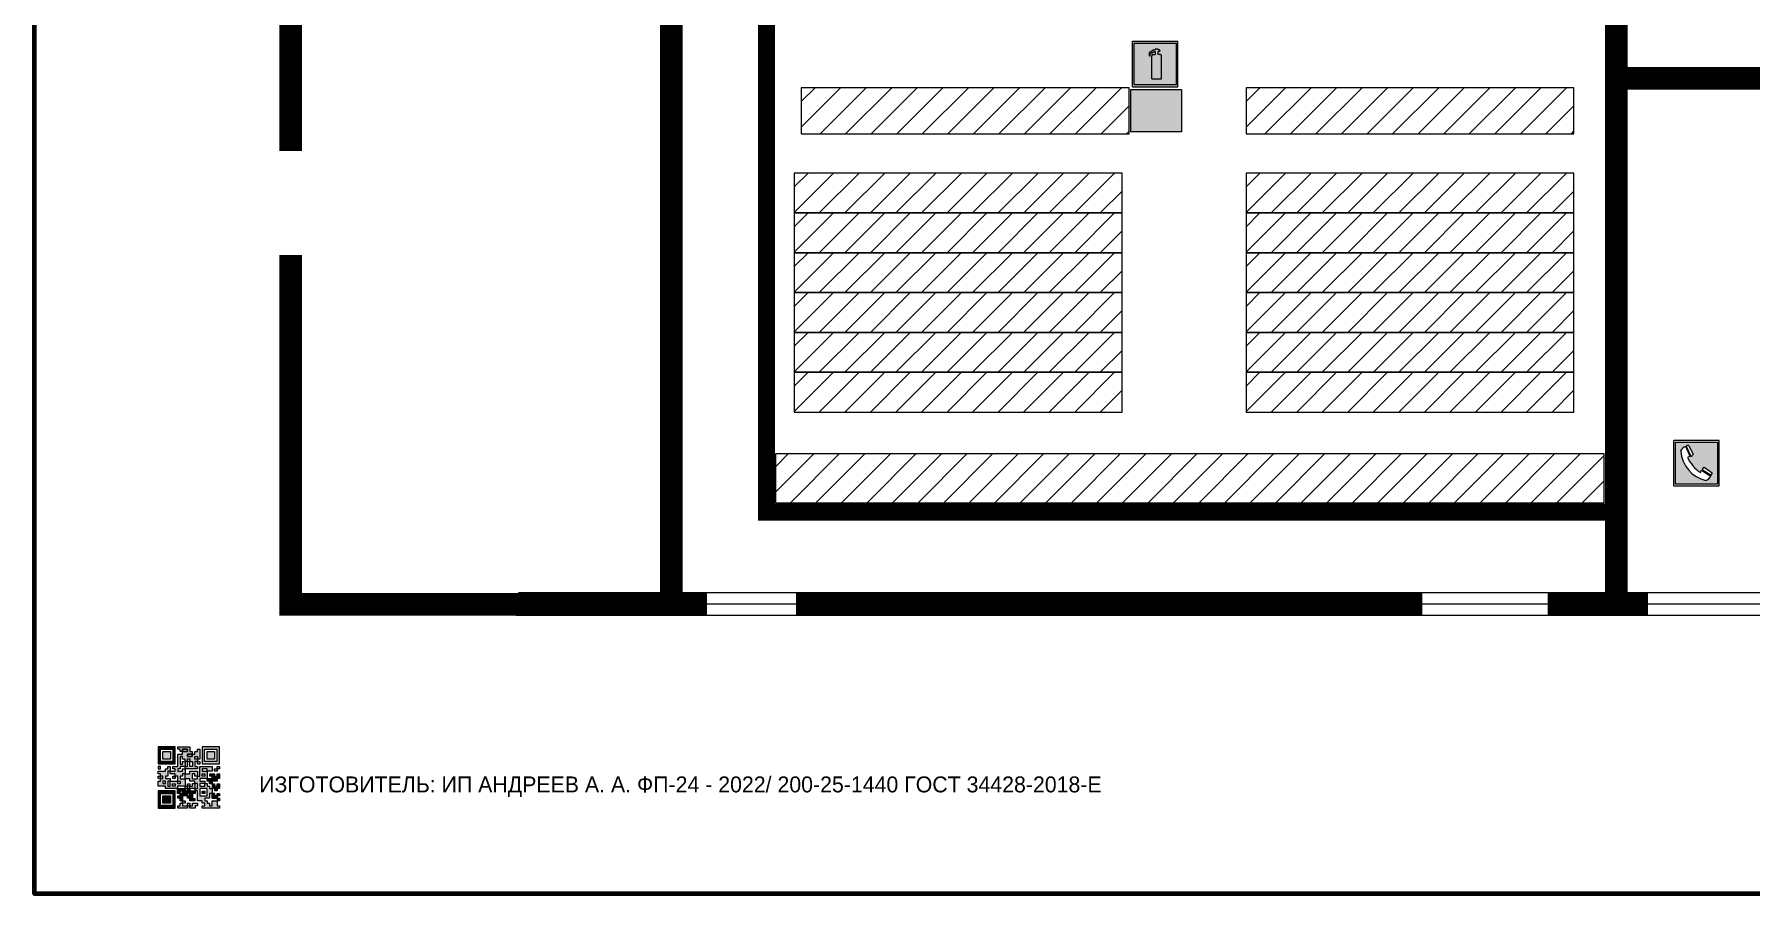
# Model space of a CAD drawing. Header units: millimetres. Extents: x 13810 to 67229, y 12374 to 21950.
# Drawn here: x 21915.8 to 22217.5, y 20268.2 to 20419.3 of the extents above; entities that cross this region are included whole.
import ezdxf

# ---------------------------------------------------------------- set-up
doc = ezdxf.new("R2010")
doc.units = ezdxf.units.MM
doc.styles.add('обычный', font='arial.ttf')

# ---------------------------------------------------------------- blocks, each defined once
blk = doc.blocks.new('QR')
at = {"lineweight": 0}
h = blk.add_hatch(color=256, dxfattribs=at)
h.dxf.hatch_style = 1
h.paths.add_polyline_path([(9241.16, 2687.38), (9242.01, 2687.38), (9242.01, 2687.83), (9241.59, 2687.83), (9241.59, 2688.68), (9239.45, 2688.68), (9239.45, 2688.25), (9239.86, 2688.25), (9239.86, 2687.83), (9240.29, 2687.83), (9240.29, 2688.25), (9241.16, 2688.25), (9241.16, 2687.83), (9240.29, 2687.83), (9240.29, 2687.38), (9239.45, 2687.38), (9239.45, 2685.22), (9238.57, 2685.22), (9238.57, 2684.8), (9239.02, 2684.8), (9239.02, 2684.37), (9238.13, 2684.37), (9238.13, 2683.92), (9239.02, 2683.92), (9239.02, 2683.5), (9239.44, 2683.5), (9239.44, 2682.64), (9239.87, 2682.64), (9239.87, 2682.18), (9239.44, 2682.18), (9239.44, 2682.64), (9238.13, 2682.64), (9238.13, 2681.76), (9237.71, 2681.76), (9237.71, 2682.64), (9238.13, 2682.64), (9238.13, 2683.07), (9237.27, 2683.07), (9237.27, 2683.51), (9237.71, 2683.51), (9237.71, 2684.37), (9238.13, 2684.37), (9238.13, 2685.22), (9237.71, 2685.22), (9237.71, 2684.8), (9237.28, 2684.8), (9237.28, 2684.38), (9235.98, 2684.38), (9235.98, 2683.92), (9236.4, 2683.92), (9236.4, 2683.49), (9236.84, 2683.49), (9236.84, 2683.07), (9236.4, 2683.07), (9236.4, 2682.64), (9235.98, 2682.64), (9235.98, 2681.76), (9237.29, 2681.76), (9237.29, 2681.33), (9239.43, 2681.33), (9239.43, 2681.76), (9240.74, 2681.76), (9240.74, 2683.05), (9239.87, 2683.05), (9239.87, 2683.5), (9240.29, 2683.5), (9240.29, 2683.91), (9240.74, 2683.91), (9240.74, 2684.81), (9240.29, 2684.81), (9240.29, 2684.79), (9240.29, 2684.37), (9239.45, 2684.37), (9239.45, 2684.8), (9239.87, 2684.8), (9239.87, 2685.21), (9240.74, 2685.21), (9240.74, 2686.1), (9240.29, 2686.1), (9240.29, 2685.64), (9239.86, 2685.64), (9239.86, 2686.95), (9240.29, 2686.95), (9240.29, 2686.52), (9240.74, 2686.52), (9240.74, 2686.1), (9241.16, 2686.1), (9241.16, 2686.53), (9241.59, 2686.53), (9241.59, 2686.1), (9242.02, 2686.1), (9242.02, 2685.21), (9241.59, 2685.21), (9241.59, 2686.1), (9241.16, 2686.1), (9241.16, 2685.21), (9240.74, 2685.21), (9240.74, 2684.81), (9242.89, 2684.81), (9242.89, 2685.22), (9242.47, 2685.22), (9242.47, 2686.11), (9242.89, 2686.11), (9242.89, 2686.52), (9242.46, 2686.52), (9242.46, 2686.95), (9242.89, 2686.95), (9242.89, 2686.52), (9243.32, 2686.52), (9243.32, 2688.26), (9242.9, 2688.26), (9242.9, 2687.83), (9242.47, 2687.83), (9242.47, 2687.38), (9242.01, 2687.38), (9242.01, 2686.94), (9241.16, 2686.94)])
h.paths.add_polyline_path([(9239.02, 2682.18), (9239.02, 2681.76), (9238.54, 2681.76), (9238.54, 2682.18)], flags=16)
h.paths.add_polyline_path([(9237.27, 2682.65), (9237.27, 2682.19), (9236.83, 2682.19), (9236.83, 2682.65)], flags=16)
h = blk.add_hatch(color=256, dxfattribs=at)
h.dxf.hatch_style = 1
h.paths.add_polyline_path([(9238.15, 2687.83), (9236.83, 2687.83), (9236.83, 2686.52), (9238.15, 2686.52)], flags=0)
h.paths.add_polyline_path([(9239.01, 2685.65), (9239.01, 2688.68), (9235.98, 2688.68), (9235.98, 2685.65)])
h.paths.add_polyline_path([(9236.41, 2686.1), (9236.41, 2688.26), (9238.56, 2688.26), (9238.56, 2686.1)], flags=16)
h.paths.add_polyline_path([(9236.83, 2686.52), (9236.83, 2687.83), (9238.15, 2687.83), (9238.15, 2686.52)], flags=0)
h = blk.add_hatch(color=256, dxfattribs=at)
h.dxf.hatch_style = 1
h.paths.add_polyline_path([(9238.15, 2686.52), (9238.15, 2687.83), (9236.83, 2687.83), (9236.83, 2686.52)])
h.paths.add_polyline_path([(9245.91, 2686.52), (9245.91, 2687.83), (9244.59, 2687.83), (9244.59, 2686.52)], flags=0)
h.paths.add_polyline_path([(9246.77, 2685.65), (9246.77, 2688.68), (9243.74, 2688.68), (9243.74, 2685.65)])
h.paths.add_polyline_path([(9244.17, 2686.1), (9244.17, 2688.26), (9246.32, 2688.26), (9246.32, 2686.1)], flags=16)
h.paths.add_polyline_path([(9244.59, 2686.52), (9244.59, 2687.83), (9245.91, 2687.83), (9245.91, 2686.52)], flags=0)
h = blk.add_hatch(color=256, dxfattribs=at)
h.dxf.hatch_style = 1
h.paths.add_polyline_path([(9243.32, 2686.11), (9242.89, 2686.11), (9242.89, 2685.64), (9243.32, 2685.64)])
h.paths.add_polyline_path([(9239.02, 2683.07), (9239.02, 2683.5), (9238.56, 2683.5), (9238.56, 2683.07)])
h.paths.add_polyline_path([(9236.4, 2684.8), (9236.4, 2685.22), (9235.98, 2685.22), (9235.98, 2684.8)])
h.paths.add_polyline_path([(9236.4, 2683.07), (9236.4, 2683.49), (9235.98, 2683.49), (9235.98, 2683.07)])
h = blk.add_hatch(color=256, dxfattribs=at)
h.dxf.hatch_style = 1
h.paths.add_polyline_path([(9240.75, 2681.76), (9240.75, 2681.35), (9241.17, 2681.35), (9241.17, 2681.76)])
h.paths.add_polyline_path([(9241.6, 2682.18), (9241.17, 2682.18), (9241.17, 2681.76), (9241.6, 2681.76)])
h.paths.add_polyline_path([(9242.47, 2681.34), (9242.47, 2682.19), (9242.02, 2682.19), (9242.02, 2681.76), (9241.6, 2681.76), (9241.6, 2681.34)])
h.paths.add_polyline_path([(9239.87, 2678.3), (9239.44, 2678.3), (9239.44, 2677.89), (9241.17, 2677.89), (9241.17, 2678.3), (9240.28, 2678.3), (9240.28, 2678.73), (9239.87, 2678.73)])
h.paths.add_polyline_path([(9240.75, 2678.73), (9240.75, 2679.19), (9240.28, 2679.19), (9240.28, 2678.73)])
h.paths.add_polyline_path([(9241.6, 2678.73), (9241.17, 2678.73), (9241.17, 2678.3), (9241.6, 2678.3)])
h.paths.add_polyline_path([(9242.02, 2678.3), (9241.6, 2678.3), (9241.6, 2677.89), (9242.48, 2677.89), (9242.48, 2678.31), (9242.9, 2678.31), (9242.9, 2678.73), (9242.02, 2678.73)])
h.paths.add_polyline_path([(9246.36, 2684.37), (9246.36, 2684.79), (9245.93, 2684.79), (9245.93, 2684.37)])
h.paths.add_polyline_path([(9246.78, 2685.2), (9246.36, 2685.2), (9246.36, 2684.79), (9246.78, 2684.79)])
h.paths.add_polyline_path([(9245.91, 2687.83), (9244.59, 2687.83), (9244.59, 2686.52), (9245.91, 2686.52)])
h = blk.add_hatch(color=256, dxfattribs=at)
h.dxf.hatch_style = 1
h.paths.add_polyline_path([(9243.32, 2682.64), (9243.32, 2683.07), (9244.62, 2683.07), (9244.62, 2684.37), (9243.74, 2684.37), (9243.74, 2684.8), (9244.62, 2684.8), (9244.62, 2684.37), (9245.48, 2684.37), (9245.48, 2685.22), (9243.32, 2685.22), (9243.32, 2683.5), (9242.89, 2683.5), (9242.89, 2683.06), (9242.01, 2683.06), (9242.01, 2683.91), (9242.47, 2683.91), (9242.47, 2683.5), (9242.89, 2683.5), (9242.89, 2684.38), (9241.59, 2684.38), (9241.59, 2683.91), (9240.74, 2683.91), (9240.74, 2683.05), (9241.59, 2683.05), (9241.59, 2682.64), (9242.47, 2682.64), (9242.47, 2682.19), (9242.91, 2682.19), (9242.91, 2681.34), (9242.48, 2681.34), (9242.48, 2680.91), (9242.91, 2680.91), (9242.91, 2679.17), (9243.75, 2679.17), (9243.75, 2678.73), (9244.2, 2678.73), (9244.2, 2678.3), (9243.75, 2678.3), (9243.75, 2677.88), (9246.78, 2677.88), (9246.78, 2678.3), (9246.35, 2678.3), (9246.35, 2679.19), (9245.48, 2679.19), (9245.48, 2678.31), (9245.05, 2678.31), (9245.05, 2678.73), (9244.62, 2678.73), (9244.62, 2679.19), (9244.2, 2679.19), (9244.2, 2679.61), (9245.05, 2679.61), (9245.05, 2680.46), (9245.48, 2680.46), (9245.48, 2681.34), (9245.04, 2681.34), (9245.04, 2681.76), (9244.63, 2681.76), (9244.63, 2682.19), (9244.21, 2682.19), (9244.21, 2681.76), (9243.32, 2681.76), (9243.32, 2682.19), (9244.21, 2682.19), (9244.21, 2682.64)])
h.paths.add_polyline_path([(9243.75, 2683.49), (9243.75, 2683.92), (9244.21, 2683.92), (9244.21, 2683.49)], flags=16)
h.paths.add_polyline_path([(9243.32, 2681.34), (9244.63, 2681.34), (9244.63, 2680.04), (9243.32, 2680.04)], flags=16)
h.paths.add_polyline_path([(9243.76, 2680.89), (9244.18, 2680.89), (9244.18, 2680.48), (9243.76, 2680.48)], flags=0)
h = blk.add_hatch(color=256, dxfattribs=at)
h.dxf.hatch_style = 1
h.paths.add_polyline_path([(9246.36, 2683.07), (9246.78, 2683.07), (9246.78, 2683.92), (9246.36, 2683.92), (9246.36, 2683.49), (9245.92, 2683.49), (9245.92, 2683.92), (9245.06, 2683.92), (9245.06, 2683.49), (9245.48, 2683.49), (9245.48, 2683.07), (9244.62, 2683.07), (9244.62, 2682.65), (9245.05, 2682.65), (9245.05, 2682.18), (9245.48, 2682.18), (9245.48, 2682.65), (9246.36, 2682.65)])
h.paths.add_polyline_path([(9246.78, 2682.18), (9246.36, 2682.18), (9246.36, 2681.75), (9245.92, 2681.75), (9245.92, 2682.18), (9245.48, 2682.18), (9245.48, 2681.34), (9245.48, 2681.34), (9245.94, 2681.34), (9245.94, 2680.91), (9246.36, 2680.91), (9246.36, 2681.34), (9246.78, 2681.34)])
h = blk.add_hatch(color=256, dxfattribs=at)
h.dxf.hatch_style = 1
h.paths.add_polyline_path([(9235.98, 2680.9), (9235.98, 2677.86), (9239.02, 2677.86), (9239.02, 2680.9)])
h.paths.add_polyline_path([(9238.57, 2680.48), (9238.57, 2678.32), (9236.41, 2678.32), (9236.41, 2680.48)], flags=16)
h.paths.add_polyline_path([(9238.15, 2680.05), (9238.15, 2678.74), (9236.83, 2678.74), (9236.83, 2680.05)], flags=0)
h = blk.add_hatch(color=256, dxfattribs=at)
h.dxf.hatch_style = 1
h.paths.add_polyline_path([(9238.15, 2680.05), (9236.83, 2680.05), (9236.83, 2678.74), (9238.15, 2678.74)])
h = blk.add_hatch(color=256, dxfattribs=at)
h.dxf.hatch_style = 1
h.paths.add_polyline_path([(9242.02, 2680.46), (9242.48, 2680.46), (9242.48, 2680.91), (9241.58, 2680.91), (9241.58, 2681.35), (9241.17, 2681.35), (9241.17, 2680.91), (9240.75, 2680.91), (9240.75, 2681.33), (9239.43, 2681.33), (9239.43, 2680.46), (9239.86, 2680.46), (9239.86, 2680.92), (9240.3, 2680.92), (9240.3, 2680.46), (9239.86, 2680.46), (9239.86, 2680.04), (9239.44, 2680.04), (9239.44, 2679.62), (9239.86, 2679.62), (9239.86, 2679.19), (9240.29, 2679.19), (9240.29, 2680.03), (9241.18, 2680.03), (9241.18, 2680.47), (9241.6, 2680.47), (9241.6, 2680.03), (9241.18, 2680.03), (9241.18, 2679.61), (9241.6, 2679.61), (9241.6, 2679.19), (9242.47, 2679.19), (9242.47, 2679.6), (9242.02, 2679.6)])
h = blk.add_hatch(color=256, dxfattribs=at)
h.dxf.hatch_style = 1
h.paths.add_polyline_path([(9244.18, 2680.48), (9244.18, 2680.89), (9243.76, 2680.89), (9243.76, 2680.48)])
h = blk.add_hatch(color=256, dxfattribs=at)
h.dxf.hatch_style = 1
h.paths.add_polyline_path([(9245.93, 2680.04), (9245.93, 2680.46), (9245.48, 2680.46), (9245.48, 2679.62), (9246.35, 2679.62), (9246.35, 2680.04)])
h.paths.add_polyline_path([(9246.78, 2680.04), (9246.78, 2680.46), (9246.35, 2680.46), (9246.35, 2680.04)])
h.paths.add_polyline_path([(9246.78, 2679.18), (9246.78, 2679.62), (9246.35, 2679.62), (9246.35, 2679.18)])
for points in [[(9237.71, 2685.22), (9238.13, 2685.22), (9238.13, 2684.37), (9237.71, 2684.37), (9237.71, 2683.51), (9237.27, 2683.51), (9237.27, 2683.07), (9238.13, 2683.07), (9238.13, 2682.64), (9237.71, 2682.64), (9237.71, 2681.76), (9238.13, 2681.76), (9238.13, 2682.64), (9239.44, 2682.64), (9239.44, 2683.5), (9239.02, 2683.5), (9239.02, 2683.07), (9238.56, 2683.07), (9238.56, 2683.5), (9239.02, 2683.5), (9239.02, 2683.92), (9238.13, 2683.92), (9238.13, 2684.37), (9239.02, 2684.37), (9239.02, 2684.8), (9238.57, 2684.8), (9238.57, 2685.22), (9239.45, 2685.22), (9239.45, 2687.38), (9240.29, 2687.38), (9240.29, 2687.83), (9239.86, 2687.83), (9239.86, 2688.25), (9239.45, 2688.25), (9239.45, 2688.68), (9241.59, 2688.68), (9241.59, 2687.83), (9242.01, 2687.83), (9242.01, 2687.38), (9242.47, 2687.38), (9242.47, 2687.83), (9242.9, 2687.83), (9242.9, 2688.26), (9243.32, 2688.26), (9243.32, 2686.52), (9242.89, 2686.52), (9242.89, 2686.11), (9243.32, 2686.11), (9243.32, 2685.64), (9242.89, 2685.64), (9242.89, 2686.11), (9242.47, 2686.11), (9242.47, 2685.22), (9242.89, 2685.22), (9242.89, 2684.81), (9240.74, 2684.81), (9240.74, 2683.91), (9241.59, 2683.91), (9241.59, 2684.38), (9242.89, 2684.38), (9242.89, 2683.5), (9242.47, 2683.5), (9242.47, 2683.91), (9242.01, 2683.91), (9242.01, 2683.06), (9242.89, 2683.06), (9242.89, 2683.5), (9243.32, 2683.5), (9243.32, 2685.22), (9245.48, 2685.22), (9245.48, 2684.37), (9244.62, 2684.37), (9244.62, 2683.07), (9245.48, 2683.07), (9245.48, 2683.49), (9245.06, 2683.49), (9245.06, 2683.92), (9245.92, 2683.92), (9245.92, 2683.49), (9246.36, 2683.49), (9246.36, 2683.92), (9246.78, 2683.92), (9246.78, 2683.07), (9246.36, 2683.07), (9246.36, 2682.65), (9245.48, 2682.65), (9245.48, 2682.18), (9245.92, 2682.18), (9245.92, 2681.75), (9246.36, 2681.75), (9246.36, 2682.18), (9246.78, 2682.18), (9246.78, 2681.34), (9246.36, 2681.34), (9246.36, 2680.91), (9245.94, 2680.91), (9245.94, 2681.34), (9245.48, 2681.34), (9245.48, 2680.46), (9245.93, 2680.46), (9245.93, 2680.04), (9246.35, 2680.04), (9246.35, 2680.46), (9246.78, 2680.46), (9246.78, 2680.04), (9246.78, 2680.04), (9246.35, 2680.04), (9246.35, 2679.62), (9246.78, 2679.62), (9246.78, 2679.18), (9246.35, 2679.18), (9246.35, 2678.3), (9246.78, 2678.3), (9246.78, 2677.88), (9243.75, 2677.88), (9243.75, 2678.3), (9244.2, 2678.3), (9244.2, 2678.73), (9243.75, 2678.73), (9243.75, 2679.17), (9242.91, 2679.17), (9242.91, 2680.91), (9242.48, 2680.91), (9242.48, 2680.46), (9242.02, 2680.46), (9242.02, 2679.6), (9242.47, 2679.6), (9242.47, 2679.19), (9241.6, 2679.19), (9241.6, 2679.61), (9241.18, 2679.61), (9241.18, 2680.03), (9240.29, 2680.03), (9240.29, 2679.19), (9240.75, 2679.19), (9240.75, 2678.73), (9240.28, 2678.73), (9240.28, 2678.3), (9241.17, 2678.3), (9241.17, 2678.73), (9241.6, 2678.73), (9241.6, 2678.3), (9242.02, 2678.3), (9242.02, 2678.73), (9242.9, 2678.73), (9242.9, 2678.31), (9242.48, 2678.31), (9242.48, 2677.89), (9241.6, 2677.89), (9241.6, 2678.3), (9241.17, 2678.3), (9241.17, 2677.89), (9239.44, 2677.89), (9239.44, 2678.3), (9239.87, 2678.3), (9239.87, 2678.73), (9240.28, 2678.73), (9240.28, 2679.19), (9240.29, 2679.19), (9239.86, 2679.19), (9239.86, 2679.62), (9239.44, 2679.62), (9239.44, 2680.04), (9239.86, 2680.04), (9239.86, 2680.46), (9239.43, 2680.46), (9239.43, 2681.33), (9237.29, 2681.33), (9237.29, 2681.76), (9235.98, 2681.76), (9235.98, 2682.64), (9236.4, 2682.64), (9236.4, 2683.07), (9235.98, 2683.07), (9235.98, 2683.49), (9236.4, 2683.49), (9236.4, 2683.92), (9235.98, 2683.92), (9235.98, 2684.38), (9237.28, 2684.38), (9237.28, 2684.8), (9237.71, 2684.8), (9237.71, 2685.22), (9237.92, 2685.22)], [(9240.74, 2685.21), (9239.87, 2685.21), (9239.87, 2684.8), (9239.45, 2684.8), (9239.45, 2684.37), (9240.29, 2684.37), (9240.29, 2684.79), (9240.29, 2684.81), (9240.74, 2684.81), (9240.74, 2685.21), (9239.87, 2685.21)], [(9240.74, 2686.1), (9240.74, 2686.52), (9240.29, 2686.52), (9240.29, 2686.95), (9239.86, 2686.95), (9239.86, 2685.64), (9240.29, 2685.64), (9240.29, 2686.1), (9240.74, 2686.1), (9240.74, 2686.52)], [(9240.74, 2683.05), (9240.74, 2681.76), (9239.43, 2681.76), (9239.43, 2681.33), (9240.75, 2681.33), (9240.75, 2681.35), (9240.75, 2680.91), (9241.17, 2680.91), (9241.17, 2681.35), (9241.58, 2681.35), (9241.58, 2680.91), (9242.48, 2680.91), (9242.48, 2681.34), (9242.91, 2681.34), (9242.91, 2682.19), (9242.47, 2682.19), (9242.47, 2682.64), (9241.59, 2682.64), (9241.59, 2683.05), (9240.74, 2683.05)], [(9240.74, 2683.91), (9240.29, 2683.91), (9240.29, 2683.5), (9239.87, 2683.5), (9239.87, 2683.05), (9240.74, 2683.05), (9240.74, 2683.91)], [(9241.6, 2681.76), (9242.02, 2681.76), (9242.02, 2682.19), (9242.47, 2682.19), (9242.47, 2681.34), (9241.6, 2681.34), (9241.6, 2681.76)], [(9244.62, 2683.07), (9243.32, 2683.07), (9243.32, 2682.64), (9244.21, 2682.64), (9244.21, 2682.19), (9243.32, 2682.19), (9243.32, 2681.76), (9244.21, 2681.76), (9244.21, 2682.19), (9244.63, 2682.19), (9244.63, 2681.76), (9245.04, 2681.76), (9245.04, 2681.34), (9245.48, 2681.34)], [(9244.62, 2684.37), (9244.62, 2684.8), (9243.74, 2684.8), (9243.74, 2684.37), (9244.62, 2684.37)], [(9245.48, 2682.18), (9245.05, 2682.18), (9245.05, 2682.65), (9244.62, 2682.65), (9244.62, 2683.07)], [(9245.48, 2682.18), (9245.48, 2681.34)], [(9239.86, 2680.46), (9239.86, 2680.92), (9240.3, 2680.92), (9240.3, 2680.46), (9239.86, 2680.46)], [(9245.48, 2680.46), (9245.05, 2680.46), (9245.05, 2679.61), (9244.2, 2679.61), (9244.2, 2679.19), (9244.62, 2679.19), (9244.62, 2678.73), (9245.05, 2678.73), (9245.05, 2678.31), (9245.48, 2678.31), (9245.48, 2679.19), (9246.35, 2679.19), (9246.35, 2679.07)], [(9246.35, 2679.62), (9245.48, 2679.62), (9245.48, 2680.46)], [(9245.48, 2680.46), (9245.48, 2679.62), (9246.35, 2679.62), (9246.35, 2680.04), (9245.93, 2680.04), (9245.93, 2680.46), (9245.48, 2680.46), (9245.48, 2679.62)], [(9246.35, 2679.62), (9246.35, 2679.18)]]:
    blk.add_lwpolyline(points, dxfattribs=at)
for points in [[(9235.98, 2685.65), (9239.01, 2685.65), (9239.01, 2688.68), (9235.98, 2688.68)], [(9236.41, 2688.26), (9238.56, 2688.26), (9238.56, 2686.1), (9236.41, 2686.1)], [(9240.29, 2687.83), (9241.16, 2687.83), (9241.16, 2688.25), (9240.29, 2688.25)], [(9240.29, 2688.25), (9241.16, 2688.25), (9241.16, 2687.83), (9240.29, 2687.83)], [(9243.74, 2685.65), (9246.77, 2685.65), (9246.77, 2688.68), (9243.74, 2688.68)], [(9244.17, 2688.26), (9246.32, 2688.26), (9246.32, 2686.1), (9244.17, 2686.1)], [(9235.98, 2684.8), (9236.4, 2684.8), (9236.4, 2685.22), (9235.98, 2685.22)], [(9236.83, 2687.83), (9238.15, 2687.83), (9238.15, 2686.52), (9236.83, 2686.52)], [(9241.16, 2686.1), (9240.74, 2686.1), (9240.74, 2685.21), (9241.16, 2685.21)], [(9242.01, 2687.38), (9241.16, 2687.38), (9241.16, 2686.94), (9242.01, 2686.94)], [(9241.16, 2687.38), (9242.01, 2687.38), (9242.01, 2686.94), (9241.16, 2686.94)], [(9241.16, 2686.53), (9241.59, 2686.53), (9241.59, 2686.1), (9241.16, 2686.1)], [(9241.59, 2686.1), (9242.02, 2686.1), (9242.02, 2685.21), (9241.59, 2685.21)], [(9242.89, 2686.52), (9242.46, 2686.52), (9242.46, 2686.95), (9242.89, 2686.95)], [(9244.59, 2687.83), (9245.91, 2687.83), (9245.91, 2686.52), (9244.59, 2686.52)], [(9246.36, 2685.2), (9246.78, 2685.2), (9246.78, 2684.79), (9246.36, 2684.79)], [(9236.4, 2683.07), (9236.84, 2683.07), (9236.84, 2683.49), (9236.4, 2683.49)], [(9236.83, 2682.19), (9237.27, 2682.19), (9237.27, 2682.65), (9236.83, 2682.65)], [(9238.54, 2682.18), (9239.02, 2682.18), (9239.02, 2681.76), (9238.54, 2681.76)], [(9239.44, 2682.64), (9239.87, 2682.64), (9239.87, 2682.18), (9239.44, 2682.18)], [(9241.17, 2682.18), (9241.6, 2682.18), (9241.6, 2681.76), (9241.17, 2681.76)], [(9243.75, 2683.92), (9244.21, 2683.92), (9244.21, 2683.49), (9243.75, 2683.49)], [(9245.93, 2684.79), (9246.36, 2684.79), (9246.36, 2684.37), (9245.93, 2684.37)], [(9235.98, 2677.86), (9239.02, 2677.86), (9239.02, 2680.9), (9235.98, 2680.9)], [(9236.41, 2680.48), (9238.57, 2680.48), (9238.57, 2678.32), (9236.41, 2678.32)], [(9236.83, 2680.05), (9238.15, 2680.05), (9238.15, 2678.74), (9236.83, 2678.74)], [(9240.75, 2681.76), (9241.17, 2681.76), (9241.17, 2681.35), (9240.75, 2681.35)], [(9241.18, 2680.03), (9241.6, 2680.03), (9241.6, 2680.47), (9241.18, 2680.47)], [(9243.32, 2680.04), (9244.63, 2680.04), (9244.63, 2681.34), (9243.32, 2681.34)], [(9243.76, 2680.89), (9244.18, 2680.89), (9244.18, 2680.48), (9243.76, 2680.48)]]:
    blk.add_lwpolyline(points, close=True, dxfattribs=at)
blk = doc.blocks.new('A$C456E1F9C')
at = {"lineweight": 5}
h = blk.add_hatch(color=242, dxfattribs=at)
h.paths.add_polyline_path([(0.51, -1.47), (0.51, -13.26), (12.29, -13.26), (12.29, -1.47)])
h.paths.add_polyline_path([(5.42, -4.95, -0.254479), (4.78, -5.4), (3.52, -2.53, -0.209735), (4.23, -2.4)], flags=16)
h.paths.add_polyline_path([(8.53, -8.6), (10.87, -10.17), (10.54, -10.76), (8.03, -9.13, -0.192251)], flags=16)
h.paths.add_polyline_path([(4.61, -5.49, 0.005518), (3.87, -5.72, 0.128647), (7.49, -10.01, 0.00809), (7.83, -9.33), (10.47, -10.97, -0.16736), (8.99, -12.25, -0.327862), (1.95, -3.95, -0.166952), (3.36, -2.62)], flags=16)
at = {"color": 242, "lineweight": 5}
for p, q in [((0, -13.77), (0, -0.97)), ((12.8, -0.97), (0, -0.97)), ((4.61, -5.49), (3.36, -2.62)), ((3.52, -2.53), (4.78, -5.4)), ((4.23, -2.4), (5.42, -4.95)), ((12.8, -13.77), (12.8, -0.97)), ((7.83, -9.33), (10.47, -10.97)), ((8.03, -9.13), (10.54, -10.76)), ((10.81, -10.12), (8.53, -8.6)), ((0, -13.77), (12.8, -13.77)), ((10.54, -10.76), (10.8, -10.3)), ((10.8, -10.3), (10.81, -10.12))]:
    blk.add_line(p, q, dxfattribs=at)
blk.add_lwpolyline([(0.51, -1.47), (12.29, -1.47), (12.29, -13.26), (0.51, -13.26)], close=True, dxfattribs=at)
for centre, radius, start, end in [((4.59, -5.34), 2.99, 114.2845, 152.1974), ((11.12, -3.31), 9.19, 183.9915, 256.6009), ((4.02, -3.27), 0.891, 76.3284, 123.7092), ((14.98, -39.1), 35.17, 107.1487, 108.4135), ((13.86, -0.94), 11.08, 205.5536, 234.8762), ((4.68, -4.59), 0.824, 276.9621, 334.0723), ((-13.31, 0.8), 23.44, 332.5487, 334.4027), ((8.94, -9.5), 0.989, 114.4092, 157.9388), ((7.87, -9.46), 3, 291.9291, 329.9329)]:
    blk.add_arc(centre, radius, start, end, dxfattribs=at)
blk = doc.blocks.new('A$C3AD82952')
at = {"true_color": 0xf5f5ff}
h = blk.add_hatch(color=7, dxfattribs=at)
h.dxf.hatch_style = 1
h.paths.add_polyline_path([(8.21, 8.73, 0.414214), (7.89, 9.05), (7.22, 9.05), (7.22, 9.92), (7.59, 9.92, 1), (7.57, 10.36), (7.22, 10.36), (7.22, 10.6), (6.43, 10.6), (6.43, 10.36), (6.01, 10.36), (4.74, 9.59), (4.74, 8.69), (4.98, 8.73), (4.98, 9.26), (6.12, 9.91), (6.43, 9.91), (6.43, 9.05), (5.76, 9.05, 0.414214), (5.44, 8.73), (5.44, 2.2), (8.21, 2.2)], flags=0)
h.paths.add_polyline_path([(12.8, 12.8), (0, 12.8), (0, 0), (12.8, 0)])
h.paths.add_polyline_path([(0.51, 12.29), (12.29, 12.29), (12.29, 0.51), (0.51, 0.51)], flags=16)
h.paths.add_polyline_path([(4.74, 9.59), (6.01, 10.36), (6.43, 10.36), (6.43, 10.6), (7.22, 10.6), (7.22, 10.36), (7.59, 10.36, -0.94586), (7.59, 9.92), (7.22, 9.92), (7.22, 9.05), (7.89, 9.05, -0.414214), (8.21, 8.73), (8.21, 2.2), (5.44, 2.2), (5.44, 8.73, -0.414214), (5.76, 9.05), (6.43, 9.05), (6.43, 9.91), (6.12, 9.91), (4.98, 9.26), (4.98, 8.73), (4.74, 8.69)], flags=0)
h = blk.add_hatch(color=242)
h.dxf.hatch_style = 1
h.paths.add_polyline_path([(12.29, 12.29), (0.51, 12.29), (0.51, 0.51), (12.29, 0.51)])
h.paths.add_polyline_path([(4.74, 8.69), (4.74, 9.59), (6.01, 10.36), (6.43, 10.36), (6.43, 10.6), (7.22, 10.6), (7.22, 10.36), (7.59, 10.36, -0.94586), (7.59, 9.92), (7.22, 9.92), (7.22, 9.05), (7.89, 9.05, -0.414214), (8.21, 8.73), (8.21, 2.2), (5.44, 2.2), (5.44, 8.73, -0.414214), (5.76, 9.05), (6.43, 9.05), (6.43, 9.91), (6.12, 9.91), (4.98, 9.26), (4.98, 8.73)], flags=16)
h = blk.add_hatch(color=7, dxfattribs=at)
h.dxf.hatch_style = 1
h.paths.add_polyline_path([(8.21, 8.73, 0.414214), (7.89, 9.05), (7.22, 9.05), (7.22, 9.92), (7.59, 9.92, 1), (7.57, 10.36), (7.22, 10.36), (7.22, 10.6), (6.43, 10.6), (6.43, 10.36), (6.01, 10.36), (4.74, 9.59), (4.74, 8.69), (4.98, 8.73), (4.98, 9.26), (6.12, 9.91), (6.43, 9.91), (6.43, 9.05), (5.76, 9.05, 0.414214), (5.44, 8.73), (5.44, 2.2), (8.21, 2.2)])
at = {"color": 242, "lineweight": 5}
for p, q in [((0, 0), (0, 12.8)), ((0, 12.8), (12.8, 12.8)), ((6.01, 10.36), (4.74, 9.59)), ((4.98, 9.26), (6.12, 9.91)), ((6.01, 10.36), (6.43, 10.36)), ((6.12, 9.91), (6.43, 9.91)), ((7.22, 10.6), (6.43, 10.6)), ((6.43, 10.6), (6.43, 10.36)), ((6.43, 9.91), (6.43, 9.05)), ((7.22, 10.36), (7.22, 10.6)), ((7.59, 10.36), (7.22, 10.36)), ((7.22, 9.05), (7.22, 9.92)), ((7.59, 9.92), (7.22, 9.92)), ((12.8, 0), (12.8, 12.8)), ((4.74, 9.59), (4.74, 8.69)), ((4.74, 8.69), (4.98, 8.73)), ((4.98, 8.73), (4.98, 9.26)), ((5.44, 2.2), (5.44, 8.73)), ((5.76, 9.05), (6.43, 9.05)), ((7.89, 9.05), (7.22, 9.05)), ((8.21, 2.2), (8.21, 8.73)), ((0, 0), (12.8, 0)), ((5.44, 2.2), (8.21, 2.2))]:
    blk.add_line(p, q, dxfattribs=at)
blk.add_lwpolyline([(0.51, 12.29), (12.29, 12.29), (12.29, 0.51), (0.51, 0.51)], close=True, dxfattribs=at)
for centre, radius, start, end in [((7.58, 10.14), 0.223, 273.1875, 86.8125), ((5.76, 8.73), 0.32, 90, 180), ((7.89, 8.73), 0.32, 0, 90)]:
    blk.add_arc(centre, radius, start, end, dxfattribs=at)

msp = doc.modelspace()

# ---------------------------------------------------------------- hatches: boundary and pattern name
at = {"lineweight": 0}
h = msp.add_hatch(dxfattribs=at)
h.set_pattern_fill('ANSI31', color=256, angle=180)
h.set_pattern_definition([(225, (44311.8672, 24744.1727), (2.24506403, -2.24506403), [])])
h.paths.add_polyline_path([(22108.22, 20401.8), (22108.22, 20409.91), (22050.59, 20409.91), (22050.59, 20401.8)])
h = msp.add_hatch(color=256, dxfattribs=at)
h.dxf.hatch_style = 1
h.paths.add_polyline_path([(22117.44, 20409.58), (22108.49, 20409.58), (22108.49, 20402.15), (22117.44, 20402.15)])
h = msp.add_hatch(dxfattribs=at)
h.set_pattern_fill('ANSI31', color=256, angle=180)
h.set_pattern_definition([(225, (44390.0517, 24744.1727), (2.24506403, -2.24506403), [])])
h.paths.add_polyline_path([(22186.4, 20401.8), (22186.4, 20409.91), (22128.77, 20409.91), (22128.77, 20401.8)])
h = msp.add_hatch(dxfattribs=at)
h.set_pattern_fill('ANSI31', color=256, angle=180)
h.set_pattern_definition([(225, (44310.6338, 24729.1624), (2.24506403, -2.24506403), [])])
h.paths.add_polyline_path([(22106.98, 20387.89), (22106.98, 20394.9), (22049.36, 20394.9), (22049.36, 20387.89)])
h = msp.add_hatch(dxfattribs=at)
h.set_pattern_fill('ANSI31', color=256, angle=180)
h.set_pattern_definition([(225, (44390.0517, 24729.1624), (2.24506403, -2.24506403), [])])
h.paths.add_polyline_path([(22186.4, 20387.89), (22186.4, 20394.9), (22128.77, 20394.9), (22128.77, 20387.89)])
h = msp.add_hatch(dxfattribs=at)
h.set_pattern_fill('ANSI31', color=256, angle=180)
h.set_pattern_definition([(225, (44310.6338, 24722.157), (2.24506403, -2.24506403), [])])
h.paths.add_polyline_path([(22106.98, 20380.88), (22106.98, 20387.89), (22049.36, 20387.89), (22049.36, 20380.88)])
h = msp.add_hatch(dxfattribs=at)
h.set_pattern_fill('ANSI31', color=256, angle=180)
h.set_pattern_definition([(225, (44390.0517, 24722.157), (2.24506403, -2.24506403), [])])
h.paths.add_polyline_path([(22186.4, 20380.88), (22186.4, 20387.89), (22128.77, 20387.89), (22128.77, 20380.88)])
h = msp.add_hatch(dxfattribs=at)
h.set_pattern_fill('ANSI31', color=256, angle=180)
h.set_pattern_definition([(225, (44310.6338, 24715.1515), (2.24506403, -2.24506403), [])])
h.paths.add_polyline_path([(22106.98, 20373.88), (22106.98, 20380.88), (22049.36, 20380.88), (22049.36, 20373.88)])
h = msp.add_hatch(dxfattribs=at)
h.set_pattern_fill('ANSI31', color=256, angle=180)
h.set_pattern_definition([(225, (44390.0517, 24715.1515), (2.24506403, -2.24506403), [])])
h.paths.add_polyline_path([(22186.4, 20373.88), (22186.4, 20380.88), (22128.77, 20380.88), (22128.77, 20373.88)])
h = msp.add_hatch(dxfattribs=at)
h.set_pattern_fill('ANSI31', color=256, angle=180)
h.set_pattern_definition([(225, (44310.6338, 24708.146), (2.24506403, -2.24506403), [])])
h.paths.add_polyline_path([(22106.98, 20366.87), (22106.98, 20373.88), (22049.36, 20373.88), (22049.36, 20366.87)])
h = msp.add_hatch(dxfattribs=at)
h.set_pattern_fill('ANSI31', color=256, angle=180)
h.set_pattern_definition([(225, (44390.0517, 24708.146), (2.24506403, -2.24506403), [])])
h.paths.add_polyline_path([(22186.4, 20366.87), (22186.4, 20373.88), (22128.77, 20373.88), (22128.77, 20366.87)])
h = msp.add_hatch(dxfattribs=at)
h.set_pattern_fill('ANSI31', color=256, angle=180)
h.set_pattern_definition([(225, (44310.6338, 24701.1405), (2.24506403, -2.24506403), [])])
h.paths.add_polyline_path([(22106.98, 20359.87), (22106.98, 20366.87), (22049.36, 20366.87), (22049.36, 20359.87)])
h = msp.add_hatch(dxfattribs=at)
h.set_pattern_fill('ANSI31', color=256, angle=180)
h.set_pattern_definition([(225, (44390.0517, 24701.1405), (2.24506403, -2.24506403), [])])
h.paths.add_polyline_path([(22186.4, 20359.87), (22186.4, 20366.87), (22128.77, 20366.87), (22128.77, 20359.87)])
h = msp.add_hatch(dxfattribs=at)
h.set_pattern_fill('ANSI31', color=256, angle=180)
h.set_pattern_definition([(225, (44310.6338, 24694.135), (2.24506403, -2.24506403), [])])
h.paths.add_polyline_path([(22106.98, 20352.86), (22106.98, 20359.87), (22049.36, 20359.87), (22049.36, 20352.86)])
h = msp.add_hatch(dxfattribs=at)
h.set_pattern_fill('ANSI31', color=256, angle=180)
h.set_pattern_definition([(225, (44390.0517, 24694.135), (2.24506403, -2.24506403), [])])
h.paths.add_polyline_path([(22186.4, 20352.86), (22186.4, 20359.87), (22128.77, 20359.87), (22128.77, 20352.86)])
h = msp.add_hatch(dxfattribs=at)
h.set_pattern_fill('ANSI31', color=256, angle=180)
h.set_pattern_definition([(225, (44395.3558, 24678.1835), (2.24506403, -2.24506403), [])])
h.paths.add_polyline_path([(22191.71, 20336.91), (22191.71, 20345.5), (22046.04, 20345.5), (22046.04, 20336.91)])

# ---------------------------------------------------------------- linework, layer by layer
at = {"color": 2, "lineweight": 100}
msp.add_lwpolyline([(21915.78, 20663.18), (22515.78, 20663.18), (22515.78, 20268.18), (21915.78, 20268.18)], close=True, dxfattribs=at)
at = {"lineweight": 100, "const_width": 4}
for points in [[(21960.82, 20457.74), (21960.82, 20398.81)], [(22027.75, 20319.08), (22027.75, 20457.28)], [(22244.02, 20429.96), (22244.02, 20445.51), (22193.83, 20445.51), (22193.83, 20454.56), (22193.83, 20319.08)], [(22244.02, 20411.56), (22193.83, 20411.56)], [(21960.82, 20380.49), (21960.82, 20319.08), (22034.02, 20319.08)], [(22049.68, 20319.08), (22159.77, 20319.08)], [(22181.79, 20319.08), (22199.4, 20319.08)]]:
    msp.add_lwpolyline(points, dxfattribs=at)
at = {"lineweight": 0, "const_width": 3}
msp.add_lwpolyline([(22193.23, 20335.29), (22044.48, 20335.29), (22044.48, 20454.6)], dxfattribs=at)
at = {"lineweight": 0}
for points in [[(22108.22, 20409.91), (22050.59, 20409.91), (22050.59, 20401.8), (22108.22, 20401.8)], [(22117.44, 20402.15), (22108.49, 20402.15), (22108.49, 20409.58), (22117.44, 20409.58)], [(22186.4, 20409.91), (22128.77, 20409.91), (22128.77, 20401.8), (22186.4, 20401.8)], [(22106.98, 20394.9), (22049.36, 20394.9), (22049.36, 20387.89), (22106.98, 20387.89)], [(22186.4, 20394.9), (22128.77, 20394.9), (22128.77, 20387.89), (22186.4, 20387.89)], [(22106.98, 20387.89), (22049.36, 20387.89), (22049.36, 20380.88), (22106.98, 20380.88)], [(22186.4, 20387.89), (22128.77, 20387.89), (22128.77, 20380.88), (22186.4, 20380.88)], [(22106.98, 20380.88), (22049.36, 20380.88), (22049.36, 20373.88), (22106.98, 20373.88)], [(22186.4, 20380.88), (22128.77, 20380.88), (22128.77, 20373.88), (22186.4, 20373.88)], [(22106.98, 20373.88), (22049.36, 20373.88), (22049.36, 20366.87), (22106.98, 20366.87)], [(22186.4, 20373.88), (22128.77, 20373.88), (22128.77, 20366.87), (22186.4, 20366.87)], [(22106.98, 20366.87), (22049.36, 20366.87), (22049.36, 20359.87), (22106.98, 20359.87)], [(22186.4, 20366.87), (22128.77, 20366.87), (22128.77, 20359.87), (22186.4, 20359.87)], [(22106.98, 20359.87), (22049.36, 20359.87), (22049.36, 20352.86), (22106.98, 20352.86)], [(22186.4, 20359.87), (22128.77, 20359.87), (22128.77, 20352.86), (22186.4, 20352.86)], [(22191.71, 20345.5), (22046.04, 20345.5), (22046.04, 20336.91), (22191.71, 20336.91)]]:
    msp.add_lwpolyline(points, close=True, dxfattribs=at)
for points in [[(22270.52, 20321.06), (22000.88, 20321.06)], [(22269.86, 20319.08), (22000.23, 20319.08)], [(22270.07, 20317.09), (22000.43, 20317.09)]]:
    msp.add_lwpolyline(points, dxfattribs=at)

# ---------------------------------------------------------------- block references
at = {"xscale": 0.625, "yscale": 0.625, "zscale": 0.625}
for name, p in [('A$C3AD82952', (22108.78, 20410.08)), ('A$C456E1F9C', (22203.93, 20348.48))]:
    msp.add_blockref(name, p, dxfattribs=at)
at = {"color": 22, "lineweight": 100, "true_color": 0xbb1e10}
msp.add_blockref('QR', (12701.54, 17605.34), dxfattribs=at)

# ---------------------------------------------------------------- texts
at = {"lineweight": 0, "insert": (22029.34, 20286.99), "char_height": 2.8, "width": 191.3484, "attachment_point": 5, "style": 'обычный'}
msp.add_mtext('\\pi-8.4,l8.4,t8.4;{\\fProxima Nova Rg|b0|i0|c204|p2;ИЗГОТОВИТЕЛЬ: ИП АНДРЕЕВ А. А.\\fProxima Nova Rg|b0|i0|c0|p2; \\fProxima Nova Rg|b0|i0|c204|p2;ФП-24 - 2022/ 200-25-1440 ГОСТ 34428-2018-Е\\H1.2266x; }', dxfattribs=at)

doc.saveas('drawing.dxf')
